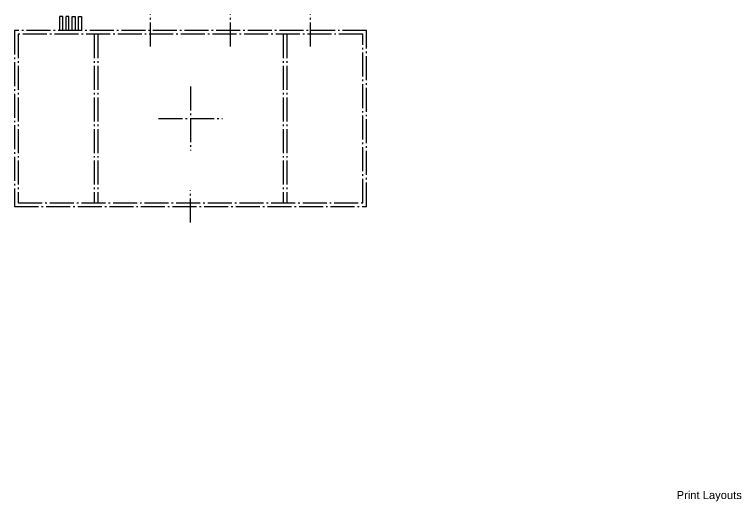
# Model space of a CAD drawing. Header units: inches. Extents: x -248 to 125, y -31 to 166.
# Drawn here: x 48.05 to 93.47, y 61.98 to 92.42 of the extents above; entities that cross this region are included whole.
import ezdxf

# ---------------------------------------------------------------- set-up
doc = ezdxf.new("R2010")
doc.units = ezdxf.units.IN
doc.header["$MEASUREMENT"] = 0
doc.linetypes.add('ACAD_ISO04W100', pattern=[30, 24, -3, 0, -3])
doc.layers.get('Defpoints').update_dxf_attribs({"color": 30})
doc.styles.get("Standard").update_dxf_attribs({"font": 'arial.ttf'})

msp = doc.modelspace()

# ---------------------------------------------------------------- linework, layer by layer
at = {"layer": 'Defpoints', "linetype": 'ACAD_ISO04W100', "ltscale": 0.0625}
for p, q in [((56.54925, 90.41584), (56.54925, 92.41584)), ((61.54925, 90.41584), (61.54925, 92.41584)), ((66.54925, 90.41584), (66.54925, 92.41584)), ((53.02925, 91.18584), (53.02925, 80.64584)), ((53.25925, 91.18584), (53.25925, 80.64584)), ((64.83925, 91.18584), (64.83925, 80.64584)), ((65.06925, 91.18584), (65.06925, 80.64584)), ((59.04925, 87.91584), (59.04925, 83.91584)), ((57.04925, 85.91584), (61.04925, 85.91584)), ((59.04925, 79.41584), (59.04925, 81.41584))]:
    msp.add_line(p, q, dxfattribs=at)
at = {"layer": 'Defpoints'}
for points in [[(51.06175, 91.41584), (51.06175, 92.28895), (50.86675, 92.28895), (50.86675, 91.41584)], [(51.45175, 91.41584), (51.45175, 92.28895), (51.25675, 92.28895), (51.25675, 91.41584)], [(51.64675, 91.41584), (51.64675, 92.28895), (51.84175, 92.28895), (51.84175, 91.41584)], [(52.03675, 91.41584), (52.03675, 92.28895), (52.23175, 92.28895), (52.23175, 91.41584)]]:
    msp.add_lwpolyline(points, dxfattribs=at)
at = {"layer": 'Defpoints', "linetype": 'ACAD_ISO04W100', "ltscale": 0.0625}
for points in [[(48.04925, 80.41584), (70.04925, 80.41584), (70.04925, 91.41584), (48.04925, 91.41584)], [(48.27925, 80.64584), (69.81925, 80.64584), (69.81925, 91.18584), (48.27925, 91.18584)]]:
    msp.add_lwpolyline(points, close=True, dxfattribs=at)

# ---------------------------------------------------------------- texts
at = {"layer": 'Defpoints', "insert": (89.418, 62.63288), "char_height": 0.5, "attachment_point": 1}
msp.add_mtext_dynamic_manual_height_columns('Print Layouts', width=6.4318709, gutter_width=1, heights=[0], dxfattribs=at)

doc.saveas('drawing.dxf')
